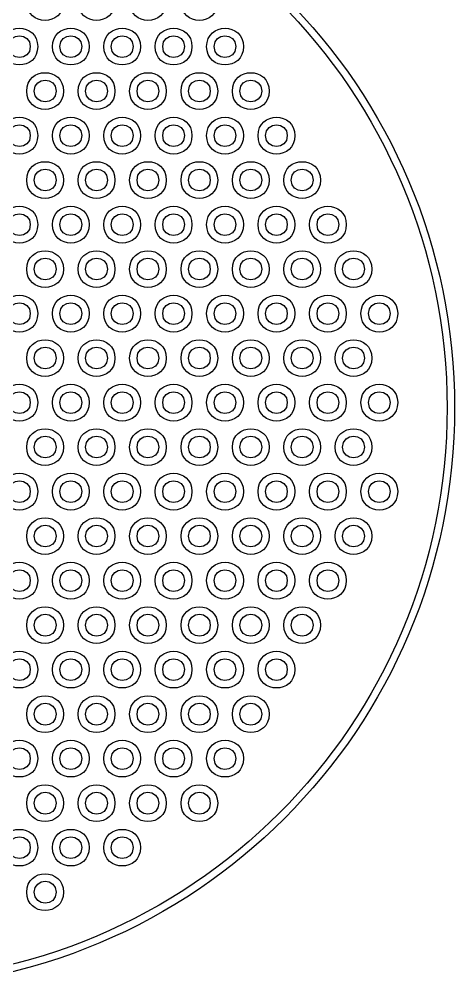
# Model space of a CAD drawing. Extents: x -12.2 to 12.2, y 340.7 to 359.5.
# Drawn here: x 0.359 to 1.429, y 354.326 to 356.71 of the extents above; entities that cross this region are included whole.
import ezdxf

# ---------------------------------------------------------------- set-up
doc = ezdxf.new("R2010")
doc.units = 0
doc.layers.get('0').update_dxf_attribs({"linetype": 'CONTINUOUS'})

msp = doc.modelspace()

# ---------------------------------------------------------------- linework, layer by layer
at = {"color": 5}
for points in [[(0.385808, 356.643246), (0.385808, 356.643246)], [(0.404087, 356.643246), (0.404087, 356.643246)], [(0.512207, 356.643246), (0.512207, 356.643246)], [(0.530486, 356.643246), (0.530486, 356.643246)], [(0.638605, 356.643246), (0.638605, 356.643246)], [(0.656885, 356.643246), (0.656885, 356.643246)], [(0.765004, 356.643246), (0.765004, 356.643246)], [(0.783284, 356.643246), (0.783284, 356.643246)], [(0.891403, 356.643246), (0.891403, 356.643246)], [(0.910071, 356.643246), (0.910071, 356.643246)], [(0.449202, 356.53396), (0.449202, 356.53396)], [(0.467481, 356.53396), (0.467481, 356.53396)], [(0.5756, 356.53396), (0.5756, 356.53396)], [(0.59388, 356.53396), (0.59388, 356.53396)], [(0.701999, 356.53396), (0.701999, 356.53396)], [(0.720279, 356.53396), (0.720279, 356.53396)], [(0.828398, 356.53396), (0.828398, 356.53396)], [(0.846677, 356.53396), (0.846677, 356.53396)], [(0.954797, 356.53396), (0.954797, 356.53396)], [(0.973076, 356.53396), (0.973076, 356.53396)], [(0.385808, 356.424285), (0.385808, 356.424285)], [(0.404087, 356.424285), (0.404087, 356.424285)], [(0.512207, 356.424285), (0.512207, 356.424285)], [(0.530486, 356.424285), (0.530486, 356.424285)], [(0.638605, 356.424285), (0.638605, 356.424285)], [(0.656885, 356.424285), (0.656885, 356.424285)], [(0.765004, 356.424285), (0.765004, 356.424285)], [(0.783284, 356.424285), (0.783284, 356.424285)], [(0.891403, 356.424285), (0.891403, 356.424285)], [(0.910071, 356.424285), (0.910071, 356.424285)], [(1.017802, 356.424285), (1.017802, 356.424285)], [(1.03647, 356.424285), (1.03647, 356.424285)], [(0.449202, 356.314998), (0.449202, 356.314998)], [(0.467481, 356.314998), (0.467481, 356.314998)], [(0.5756, 356.314998), (0.5756, 356.314998)], [(0.59388, 356.314998), (0.59388, 356.314998)], [(0.701999, 356.314998), (0.701999, 356.314998)], [(0.720279, 356.314998), (0.720279, 356.314998)], [(0.828398, 356.314998), (0.828398, 356.314998)], [(0.846677, 356.314998), (0.846677, 356.314998)], [(0.954797, 356.314998), (0.954797, 356.314998)], [(0.973076, 356.314998), (0.973076, 356.314998)], [(1.081196, 356.314998), (1.081196, 356.314998)], [(1.099475, 356.314998), (1.099475, 356.314998)], [(0.385808, 356.205323), (0.385808, 356.205323)], [(0.404087, 356.205323), (0.404087, 356.205323)], [(0.512207, 356.205323), (0.512207, 356.205323)], [(0.530486, 356.205323), (0.530486, 356.205323)], [(0.638605, 356.205323), (0.638605, 356.205323)], [(0.656885, 356.205323), (0.656885, 356.205323)], [(0.765004, 356.205323), (0.765004, 356.205323)], [(0.783284, 356.205323), (0.783284, 356.205323)], [(0.891403, 356.205323), (0.891403, 356.205323)], [(0.910071, 356.205323), (0.910071, 356.205323)], [(1.017802, 356.205323), (1.017802, 356.205323)], [(1.03647, 356.205323), (1.03647, 356.205323)], [(1.144589, 356.205323), (1.144589, 356.205323)], [(1.162869, 356.205323), (1.162869, 356.205323)], [(0.449202, 356.096037), (0.449202, 356.096037)], [(0.467481, 356.096037), (0.467481, 356.096037)], [(0.5756, 356.096037), (0.5756, 356.096037)], [(0.59388, 356.096037), (0.59388, 356.096037)], [(0.701999, 356.096037), (0.701999, 356.096037)], [(0.720279, 356.096037), (0.720279, 356.096037)], [(0.828398, 356.096037), (0.828398, 356.096037)], [(0.846677, 356.096037), (0.846677, 356.096037)], [(0.954797, 356.096037), (0.954797, 356.096037)], [(0.973076, 356.096037), (0.973076, 356.096037)], [(1.081196, 356.096037), (1.081196, 356.096037)], [(1.099475, 356.096037), (1.099475, 356.096037)], [(1.207594, 356.096037), (1.207594, 356.096037)], [(1.225873, 356.096037), (1.225873, 356.096037)], [(0.385808, 355.986362), (0.385808, 355.986362)], [(0.404087, 355.986362), (0.404087, 355.986362)], [(0.512207, 355.986362), (0.512207, 355.986362)], [(0.530486, 355.986362), (0.530486, 355.986362)], [(0.638605, 355.986362), (0.638605, 355.986362)], [(0.656885, 355.986362), (0.656885, 355.986362)], [(0.765004, 355.986362), (0.765004, 355.986362)], [(0.783284, 355.986362), (0.783284, 355.986362)], [(0.891403, 355.986362), (0.891403, 355.986362)], [(0.910071, 355.986362), (0.910071, 355.986362)], [(1.017802, 355.986362), (1.017802, 355.986362)], [(1.03647, 355.986362), (1.03647, 355.986362)], [(1.144589, 355.986362), (1.144589, 355.986362)], [(1.162869, 355.986362), (1.162869, 355.986362)], [(1.270988, 355.986362), (1.270988, 355.986362)], [(1.289267, 355.986362), (1.289267, 355.986362)], [(0.449202, 355.877075), (0.449202, 355.877075)], [(0.467481, 355.877075), (0.467481, 355.877075)], [(0.5756, 355.877075), (0.5756, 355.877075)], [(0.59388, 355.877075), (0.59388, 355.877075)], [(0.701999, 355.877075), (0.701999, 355.877075)], [(0.720279, 355.877075), (0.720279, 355.877075)], [(0.828398, 355.877075), (0.828398, 355.877075)], [(0.846677, 355.877075), (0.846677, 355.877075)], [(0.954797, 355.877075), (0.954797, 355.877075)], [(0.973076, 355.877075), (0.973076, 355.877075)], [(1.081196, 355.877075), (1.081196, 355.877075)], [(1.099475, 355.877075), (1.099475, 355.877075)], [(1.207594, 355.877075), (1.207594, 355.877075)], [(1.225873, 355.877075), (1.225873, 355.877075)], [(0.385808, 355.7674), (0.385808, 355.7674)], [(0.404087, 355.7674), (0.404087, 355.7674)], [(0.512207, 355.7674), (0.512207, 355.7674)], [(0.530486, 355.7674), (0.530486, 355.7674)], [(0.638605, 355.7674), (0.638605, 355.7674)], [(0.656885, 355.7674), (0.656885, 355.7674)], [(0.765004, 355.7674), (0.765004, 355.7674)], [(0.783284, 355.7674), (0.783284, 355.7674)], [(0.891403, 355.7674), (0.891403, 355.7674)], [(0.910071, 355.7674), (0.910071, 355.7674)], [(1.017802, 355.7674), (1.017802, 355.7674)], [(1.03647, 355.7674), (1.03647, 355.7674)], [(1.144589, 355.7674), (1.144589, 355.7674)], [(1.162869, 355.7674), (1.162869, 355.7674)], [(1.270988, 355.7674), (1.270988, 355.7674)], [(1.289267, 355.7674), (1.289267, 355.7674)], [(1.410999, 355.754955), (1.410999, 355.754955)], [(1.429278, 355.754955), (1.429278, 355.754955)], [(0.449202, 355.658114), (0.449202, 355.658114)], [(0.467481, 355.658114), (0.467481, 355.658114)], [(0.5756, 355.658114), (0.5756, 355.658114)], [(0.59388, 355.658114), (0.59388, 355.658114)], [(0.701999, 355.658114), (0.701999, 355.658114)], [(0.720279, 355.658114), (0.720279, 355.658114)], [(0.828398, 355.658114), (0.828398, 355.658114)], [(0.846677, 355.658114), (0.846677, 355.658114)], [(0.954797, 355.658114), (0.954797, 355.658114)], [(0.973076, 355.658114), (0.973076, 355.658114)], [(1.081196, 355.658114), (1.081196, 355.658114)], [(1.099475, 355.658114), (1.099475, 355.658114)], [(1.207594, 355.658114), (1.207594, 355.658114)], [(1.225873, 355.658114), (1.225873, 355.658114)], [(0.385808, 355.548439), (0.385808, 355.548439)], [(0.404087, 355.548439), (0.404087, 355.548439)], [(0.512207, 355.548439), (0.512207, 355.548439)], [(0.530486, 355.548439), (0.530486, 355.548439)], [(0.638605, 355.548439), (0.638605, 355.548439)], [(0.656885, 355.548439), (0.656885, 355.548439)], [(0.765004, 355.548439), (0.765004, 355.548439)], [(0.783284, 355.548439), (0.783284, 355.548439)], [(0.891403, 355.548439), (0.891403, 355.548439)], [(0.910071, 355.548439), (0.910071, 355.548439)], [(1.017802, 355.548439), (1.017802, 355.548439)], [(1.03647, 355.548439), (1.03647, 355.548439)], [(1.144589, 355.548439), (1.144589, 355.548439)], [(1.162869, 355.548439), (1.162869, 355.548439)], [(1.270988, 355.548439), (1.270988, 355.548439)], [(1.289267, 355.548439), (1.289267, 355.548439)], [(0.449202, 355.438763), (0.449202, 355.438763)], [(0.467481, 355.438763), (0.467481, 355.438763)], [(0.5756, 355.438763), (0.5756, 355.438763)], [(0.59388, 355.438763), (0.59388, 355.438763)], [(0.701999, 355.438763), (0.701999, 355.438763)], [(0.720279, 355.438763), (0.720279, 355.438763)], [(0.828398, 355.438763), (0.828398, 355.438763)], [(0.846677, 355.438763), (0.846677, 355.438763)], [(0.954797, 355.438763), (0.954797, 355.438763)], [(0.973076, 355.438763), (0.973076, 355.438763)], [(1.081196, 355.438763), (1.081196, 355.438763)], [(1.099475, 355.438763), (1.099475, 355.438763)], [(1.207594, 355.438763), (1.207594, 355.438763)], [(1.225873, 355.438763), (1.225873, 355.438763)], [(0.385808, 355.329477), (0.385808, 355.329477)], [(0.404087, 355.329477), (0.404087, 355.329477)], [(0.512207, 355.329477), (0.512207, 355.329477)], [(0.530486, 355.329477), (0.530486, 355.329477)], [(0.638605, 355.329477), (0.638605, 355.329477)], [(0.656885, 355.329477), (0.656885, 355.329477)], [(0.765004, 355.329477), (0.765004, 355.329477)], [(0.783284, 355.329477), (0.783284, 355.329477)], [(0.891403, 355.329477), (0.891403, 355.329477)], [(0.910071, 355.329477), (0.910071, 355.329477)], [(1.017802, 355.329477), (1.017802, 355.329477)], [(1.03647, 355.329477), (1.03647, 355.329477)], [(1.144589, 355.329477), (1.144589, 355.329477)], [(1.162869, 355.329477), (1.162869, 355.329477)], [(0.449202, 355.219802), (0.449202, 355.219802)], [(0.467481, 355.219802), (0.467481, 355.219802)], [(0.5756, 355.219802), (0.5756, 355.219802)], [(0.59388, 355.219802), (0.59388, 355.219802)], [(0.701999, 355.219802), (0.701999, 355.219802)], [(0.720279, 355.219802), (0.720279, 355.219802)], [(0.828398, 355.219802), (0.828398, 355.219802)], [(0.846677, 355.219802), (0.846677, 355.219802)], [(0.954797, 355.219802), (0.954797, 355.219802)], [(0.973076, 355.219802), (0.973076, 355.219802)], [(1.081196, 355.219802), (1.081196, 355.219802)], [(1.099475, 355.219802), (1.099475, 355.219802)], [(0.385808, 355.110515), (0.385808, 355.110515)], [(0.404087, 355.110515), (0.404087, 355.110515)], [(0.512207, 355.110515), (0.512207, 355.110515)], [(0.530486, 355.110515), (0.530486, 355.110515)], [(0.638605, 355.110515), (0.638605, 355.110515)], [(0.656885, 355.110515), (0.656885, 355.110515)], [(0.765004, 355.110515), (0.765004, 355.110515)], [(0.783284, 355.110515), (0.783284, 355.110515)], [(0.891403, 355.110515), (0.891403, 355.110515)], [(0.910071, 355.110515), (0.910071, 355.110515)], [(1.017802, 355.110515), (1.017802, 355.110515)], [(1.03647, 355.110515), (1.03647, 355.110515)], [(0.449202, 355.00084), (0.449202, 355.00084)], [(0.467481, 355.00084), (0.467481, 355.00084)], [(0.5756, 355.00084), (0.5756, 355.00084)], [(0.59388, 355.00084), (0.59388, 355.00084)], [(0.701999, 355.00084), (0.701999, 355.00084)], [(0.720279, 355.00084), (0.720279, 355.00084)], [(0.828398, 355.00084), (0.828398, 355.00084)], [(0.846677, 355.00084), (0.846677, 355.00084)], [(0.954797, 355.00084), (0.954797, 355.00084)], [(0.973076, 355.00084), (0.973076, 355.00084)], [(0.385808, 354.891554), (0.385808, 354.891554)], [(0.404087, 354.891554), (0.404087, 354.891554)], [(0.512207, 354.891554), (0.512207, 354.891554)], [(0.530486, 354.891554), (0.530486, 354.891554)], [(0.638605, 354.891554), (0.638605, 354.891554)], [(0.656885, 354.891554), (0.656885, 354.891554)], [(0.765004, 354.891554), (0.765004, 354.891554)], [(0.783284, 354.891554), (0.783284, 354.891554)], [(0.891403, 354.891554), (0.891403, 354.891554)], [(0.910071, 354.891554), (0.910071, 354.891554)], [(0.449202, 354.781879), (0.449202, 354.781879)], [(0.467481, 354.781879), (0.467481, 354.781879)], [(0.5756, 354.781879), (0.5756, 354.781879)], [(0.59388, 354.781879), (0.59388, 354.781879)], [(0.701999, 354.781879), (0.701999, 354.781879)], [(0.720279, 354.781879), (0.720279, 354.781879)], [(0.828398, 354.781879), (0.828398, 354.781879)], [(0.846677, 354.781879), (0.846677, 354.781879)], [(0.385808, 354.672592), (0.385808, 354.672592)], [(0.404087, 354.672592), (0.404087, 354.672592)], [(0.512207, 354.672592), (0.512207, 354.672592)], [(0.530486, 354.672592), (0.530486, 354.672592)], [(0.638605, 354.672592), (0.638605, 354.672592)], [(0.656885, 354.672592), (0.656885, 354.672592)], [(0.449202, 354.562917), (0.449202, 354.562917)], [(0.467481, 354.562917), (0.467481, 354.562917)]]:
    msp.add_lwpolyline(points, dxfattribs=at)
for points in [[(0, 357.184622), (0.789506, 357.184622), (1.429278, 356.544461), (1.429278, 355.754955)], [(0, 357.166343), (0.779394, 357.166343), (1.410999, 356.534349), (1.410999, 355.754955)], [(0.467481, 356.752922), (0.467481, 356.692639), (0.376863, 356.692639), (0.376863, 356.752922)], [(0.59388, 356.752922), (0.59388, 356.692639), (0.50365, 356.692639), (0.50365, 356.752922)], [(0.720279, 356.752922), (0.720279, 356.692639), (0.630049, 356.692639), (0.630049, 356.752922)], [(0.846677, 356.752922), (0.846677, 356.692639), (0.756448, 356.692639), (0.756448, 356.752922)], [(0.313858, 356.643246), (0.313858, 356.703529), (0.404087, 356.703529), (0.404087, 356.643246)], [(0.440257, 356.643246), (0.440257, 356.703529), (0.530486, 356.703529), (0.530486, 356.643246)], [(0.566655, 356.643246), (0.566655, 356.703529), (0.656885, 356.703529), (0.656885, 356.643246)], [(0.693054, 356.643246), (0.693054, 356.703529), (0.783284, 356.703529), (0.783284, 356.643246)], [(0.819453, 356.643246), (0.819453, 356.703529), (0.910071, 356.703529), (0.910071, 356.643246)], [(0.332137, 356.643246), (0.332137, 356.679027), (0.385808, 356.679027), (0.385808, 356.643246)], [(0.458536, 356.643246), (0.458536, 356.679027), (0.512207, 356.679027), (0.512207, 356.643246)], [(0.584935, 356.643246), (0.584935, 356.679027), (0.638605, 356.679027), (0.638605, 356.643246)], [(0.711333, 356.643246), (0.711333, 356.679027), (0.765004, 356.679027), (0.765004, 356.643246)], [(0.837732, 356.643246), (0.837732, 356.679027), (0.891403, 356.679027), (0.891403, 356.643246)], [(0.404087, 356.643246), (0.404087, 356.583353), (0.313858, 356.583353), (0.313858, 356.643246)], [(0.385808, 356.643246), (0.385808, 356.607466), (0.332137, 356.607466), (0.332137, 356.643246)], [(0.530486, 356.643246), (0.530486, 356.583353), (0.440257, 356.583353), (0.440257, 356.643246)], [(0.512207, 356.643246), (0.512207, 356.607466), (0.458536, 356.607466), (0.458536, 356.643246)], [(0.656885, 356.643246), (0.656885, 356.583353), (0.566655, 356.583353), (0.566655, 356.643246)], [(0.638605, 356.643246), (0.638605, 356.607466), (0.584935, 356.607466), (0.584935, 356.643246)], [(0.783284, 356.643246), (0.783284, 356.583353), (0.693054, 356.583353), (0.693054, 356.643246)], [(0.765004, 356.643246), (0.765004, 356.607466), (0.711333, 356.607466), (0.711333, 356.643246)], [(0.910071, 356.643246), (0.910071, 356.583353), (0.819453, 356.583353), (0.819453, 356.643246)], [(0.891403, 356.643246), (0.891403, 356.607466), (0.837732, 356.607466), (0.837732, 356.643246)], [(0.376863, 356.53396), (0.376863, 356.594243), (0.467481, 356.594243), (0.467481, 356.53396)], [(0.50365, 356.53396), (0.50365, 356.594243), (0.59388, 356.594243), (0.59388, 356.53396)], [(0.630049, 356.53396), (0.630049, 356.594243), (0.720279, 356.594243), (0.720279, 356.53396)], [(0.756448, 356.53396), (0.756448, 356.594243), (0.846677, 356.594243), (0.846677, 356.53396)], [(0.882847, 356.53396), (0.882847, 356.594243), (0.973076, 356.594243), (0.973076, 356.53396)], [(0.395531, 356.53396), (0.395531, 356.569741), (0.449202, 356.569741), (0.449202, 356.53396)], [(0.52193, 356.53396), (0.52193, 356.569741), (0.5756, 356.569741), (0.5756, 356.53396)], [(0.648329, 356.53396), (0.648329, 356.569741), (0.701999, 356.569741), (0.701999, 356.53396)], [(0.774727, 356.53396), (0.774727, 356.569741), (0.828398, 356.569741), (0.828398, 356.53396)], [(0.901126, 356.53396), (0.901126, 356.569741), (0.954797, 356.569741), (0.954797, 356.53396)], [(0.467481, 356.53396), (0.467481, 356.473678), (0.376863, 356.473678), (0.376863, 356.53396)], [(0.449202, 356.53396), (0.449202, 356.49818), (0.395531, 356.49818), (0.395531, 356.53396)], [(0.59388, 356.53396), (0.59388, 356.473678), (0.50365, 356.473678), (0.50365, 356.53396)], [(0.5756, 356.53396), (0.5756, 356.49818), (0.52193, 356.49818), (0.52193, 356.53396)], [(0.720279, 356.53396), (0.720279, 356.473678), (0.630049, 356.473678), (0.630049, 356.53396)], [(0.701999, 356.53396), (0.701999, 356.49818), (0.648329, 356.49818), (0.648329, 356.53396)], [(0.846677, 356.53396), (0.846677, 356.473678), (0.756448, 356.473678), (0.756448, 356.53396)], [(0.828398, 356.53396), (0.828398, 356.49818), (0.774727, 356.49818), (0.774727, 356.53396)], [(0.973076, 356.53396), (0.973076, 356.473678), (0.882847, 356.473678), (0.882847, 356.53396)], [(0.954797, 356.53396), (0.954797, 356.49818), (0.901126, 356.49818), (0.901126, 356.53396)], [(0.313858, 356.424285), (0.313858, 356.484567), (0.404087, 356.484567), (0.404087, 356.424285)], [(0.440257, 356.424285), (0.440257, 356.484567), (0.530486, 356.484567), (0.530486, 356.424285)], [(0.566655, 356.424285), (0.566655, 356.484567), (0.656885, 356.484567), (0.656885, 356.424285)], [(0.693054, 356.424285), (0.693054, 356.484567), (0.783284, 356.484567), (0.783284, 356.424285)], [(0.819453, 356.424285), (0.819453, 356.484567), (0.910071, 356.484567), (0.910071, 356.424285)], [(0.945852, 356.424285), (0.945852, 356.484567), (1.03647, 356.484567), (1.03647, 356.424285)], [(0.332137, 356.424285), (0.332137, 356.460065), (0.385808, 356.460065), (0.385808, 356.424285)], [(0.458536, 356.424285), (0.458536, 356.460065), (0.512207, 356.460065), (0.512207, 356.424285)], [(0.584935, 356.424285), (0.584935, 356.460065), (0.638605, 356.460065), (0.638605, 356.424285)], [(0.711333, 356.424285), (0.711333, 356.460065), (0.765004, 356.460065), (0.765004, 356.424285)], [(0.837732, 356.424285), (0.837732, 356.460065), (0.891403, 356.460065), (0.891403, 356.424285)], [(0.96452, 356.424285), (0.96452, 356.460065), (1.017802, 356.460065), (1.017802, 356.424285)], [(0.404087, 356.424285), (0.404087, 356.364002), (0.313858, 356.364002), (0.313858, 356.424285)], [(0.385808, 356.424285), (0.385808, 356.388504), (0.332137, 356.388504), (0.332137, 356.424285)], [(0.530486, 356.424285), (0.530486, 356.364002), (0.440257, 356.364002), (0.440257, 356.424285)], [(0.512207, 356.424285), (0.512207, 356.388504), (0.458536, 356.388504), (0.458536, 356.424285)], [(0.656885, 356.424285), (0.656885, 356.364002), (0.566655, 356.364002), (0.566655, 356.424285)], [(0.638605, 356.424285), (0.638605, 356.388504), (0.584935, 356.388504), (0.584935, 356.424285)], [(0.783284, 356.424285), (0.783284, 356.364002), (0.693054, 356.364002), (0.693054, 356.424285)], [(0.765004, 356.424285), (0.765004, 356.388504), (0.711333, 356.388504), (0.711333, 356.424285)], [(0.910071, 356.424285), (0.910071, 356.364002), (0.819453, 356.364002), (0.819453, 356.424285)], [(0.891403, 356.424285), (0.891403, 356.388504), (0.837732, 356.388504), (0.837732, 356.424285)], [(1.03647, 356.424285), (1.03647, 356.364002), (0.945852, 356.364002), (0.945852, 356.424285)], [(1.017802, 356.424285), (1.017802, 356.388504), (0.96452, 356.388504), (0.96452, 356.424285)], [(0.376863, 356.314998), (0.376863, 356.375281), (0.467481, 356.375281), (0.467481, 356.314998)], [(0.50365, 356.314998), (0.50365, 356.375281), (0.59388, 356.375281), (0.59388, 356.314998)], [(0.630049, 356.314998), (0.630049, 356.375281), (0.720279, 356.375281), (0.720279, 356.314998)], [(0.756448, 356.314998), (0.756448, 356.375281), (0.846677, 356.375281), (0.846677, 356.314998)], [(0.882847, 356.314998), (0.882847, 356.375281), (0.973076, 356.375281), (0.973076, 356.314998)], [(1.009246, 356.314998), (1.009246, 356.375281), (1.099475, 356.375281), (1.099475, 356.314998)], [(0.395531, 356.314998), (0.395531, 356.350779), (0.449202, 356.350779), (0.449202, 356.314998)], [(0.52193, 356.314998), (0.52193, 356.350779), (0.5756, 356.350779), (0.5756, 356.314998)], [(0.648329, 356.314998), (0.648329, 356.350779), (0.701999, 356.350779), (0.701999, 356.314998)], [(0.774727, 356.314998), (0.774727, 356.350779), (0.828398, 356.350779), (0.828398, 356.314998)], [(0.901126, 356.314998), (0.901126, 356.350779), (0.954797, 356.350779), (0.954797, 356.314998)], [(1.027525, 356.314998), (1.027525, 356.350779), (1.081196, 356.350779), (1.081196, 356.314998)], [(0.467481, 356.314998), (0.467481, 356.254716), (0.376863, 356.254716), (0.376863, 356.314998)], [(0.449202, 356.314998), (0.449202, 356.279218), (0.395531, 356.279218), (0.395531, 356.314998)], [(0.59388, 356.314998), (0.59388, 356.254716), (0.50365, 356.254716), (0.50365, 356.314998)], [(0.5756, 356.314998), (0.5756, 356.279218), (0.52193, 356.279218), (0.52193, 356.314998)], [(0.720279, 356.314998), (0.720279, 356.254716), (0.630049, 356.254716), (0.630049, 356.314998)], [(0.701999, 356.314998), (0.701999, 356.279218), (0.648329, 356.279218), (0.648329, 356.314998)], [(0.846677, 356.314998), (0.846677, 356.254716), (0.756448, 356.254716), (0.756448, 356.314998)], [(0.828398, 356.314998), (0.828398, 356.279218), (0.774727, 356.279218), (0.774727, 356.314998)], [(0.973076, 356.314998), (0.973076, 356.254716), (0.882847, 356.254716), (0.882847, 356.314998)], [(0.954797, 356.314998), (0.954797, 356.279218), (0.901126, 356.279218), (0.901126, 356.314998)], [(1.099475, 356.314998), (1.099475, 356.254716), (1.009246, 356.254716), (1.009246, 356.314998)], [(1.081196, 356.314998), (1.081196, 356.279218), (1.027525, 356.279218), (1.027525, 356.314998)], [(0.313858, 356.205323), (0.313858, 356.265606), (0.404087, 356.265606), (0.404087, 356.205323)], [(0.440257, 356.205323), (0.440257, 356.265606), (0.530486, 356.265606), (0.530486, 356.205323)], [(0.566655, 356.205323), (0.566655, 356.265606), (0.656885, 356.265606), (0.656885, 356.205323)], [(0.693054, 356.205323), (0.693054, 356.265606), (0.783284, 356.265606), (0.783284, 356.205323)], [(0.819453, 356.205323), (0.819453, 356.265606), (0.910071, 356.265606), (0.910071, 356.205323)], [(0.945852, 356.205323), (0.945852, 356.265606), (1.03647, 356.265606), (1.03647, 356.205323)], [(1.072251, 356.205323), (1.072251, 356.265606), (1.162869, 356.265606), (1.162869, 356.205323)], [(0.332137, 356.205323), (0.332137, 356.241104), (0.385808, 356.241104), (0.385808, 356.205323)], [(0.458536, 356.205323), (0.458536, 356.241104), (0.512207, 356.241104), (0.512207, 356.205323)], [(0.584935, 356.205323), (0.584935, 356.241104), (0.638605, 356.241104), (0.638605, 356.205323)], [(0.711333, 356.205323), (0.711333, 356.241104), (0.765004, 356.241104), (0.765004, 356.205323)], [(0.837732, 356.205323), (0.837732, 356.241104), (0.891403, 356.241104), (0.891403, 356.205323)], [(0.96452, 356.205323), (0.96452, 356.241104), (1.017802, 356.241104), (1.017802, 356.205323)], [(1.090918, 356.205323), (1.090918, 356.241104), (1.144589, 356.241104), (1.144589, 356.205323)], [(0.404087, 356.205323), (0.404087, 356.145041), (0.313858, 356.145041), (0.313858, 356.205323)], [(0.385808, 356.205323), (0.385808, 356.169543), (0.332137, 356.169543), (0.332137, 356.205323)], [(0.530486, 356.205323), (0.530486, 356.145041), (0.440257, 356.145041), (0.440257, 356.205323)], [(0.512207, 356.205323), (0.512207, 356.169543), (0.458536, 356.169543), (0.458536, 356.205323)], [(0.656885, 356.205323), (0.656885, 356.145041), (0.566655, 356.145041), (0.566655, 356.205323)], [(0.638605, 356.205323), (0.638605, 356.169543), (0.584935, 356.169543), (0.584935, 356.205323)], [(0.783284, 356.205323), (0.783284, 356.145041), (0.693054, 356.145041), (0.693054, 356.205323)], [(0.765004, 356.205323), (0.765004, 356.169543), (0.711333, 356.169543), (0.711333, 356.205323)], [(0.910071, 356.205323), (0.910071, 356.145041), (0.819453, 356.145041), (0.819453, 356.205323)], [(0.891403, 356.205323), (0.891403, 356.169543), (0.837732, 356.169543), (0.837732, 356.205323)], [(1.03647, 356.205323), (1.03647, 356.145041), (0.945852, 356.145041), (0.945852, 356.205323)], [(1.017802, 356.205323), (1.017802, 356.169543), (0.96452, 356.169543), (0.96452, 356.205323)], [(1.162869, 356.205323), (1.162869, 356.145041), (1.072251, 356.145041), (1.072251, 356.205323)], [(1.144589, 356.205323), (1.144589, 356.169543), (1.090918, 356.169543), (1.090918, 356.205323)], [(0.376863, 356.096037), (0.376863, 356.155931), (0.467481, 356.155931), (0.467481, 356.096037)], [(0.50365, 356.096037), (0.50365, 356.155931), (0.59388, 356.155931), (0.59388, 356.096037)], [(0.630049, 356.096037), (0.630049, 356.155931), (0.720279, 356.155931), (0.720279, 356.096037)], [(0.756448, 356.096037), (0.756448, 356.155931), (0.846677, 356.155931), (0.846677, 356.096037)], [(0.882847, 356.096037), (0.882847, 356.155931), (0.973076, 356.155931), (0.973076, 356.096037)], [(1.009246, 356.096037), (1.009246, 356.155931), (1.099475, 356.155931), (1.099475, 356.096037)], [(1.135644, 356.096037), (1.135644, 356.155931), (1.225873, 356.155931), (1.225873, 356.096037)], [(0.395531, 356.096037), (0.395531, 356.131818), (0.449202, 356.131818), (0.449202, 356.096037)], [(0.52193, 356.096037), (0.52193, 356.131818), (0.5756, 356.131818), (0.5756, 356.096037)], [(0.648329, 356.096037), (0.648329, 356.131818), (0.701999, 356.131818), (0.701999, 356.096037)], [(0.774727, 356.096037), (0.774727, 356.131818), (0.828398, 356.131818), (0.828398, 356.096037)], [(0.901126, 356.096037), (0.901126, 356.131818), (0.954797, 356.131818), (0.954797, 356.096037)], [(1.027525, 356.096037), (1.027525, 356.131818), (1.081196, 356.131818), (1.081196, 356.096037)], [(1.153923, 356.096037), (1.153923, 356.131818), (1.207594, 356.131818), (1.207594, 356.096037)], [(0.467481, 356.096037), (0.467481, 356.035754), (0.376863, 356.035754), (0.376863, 356.096037)], [(0.449202, 356.096037), (0.449202, 356.060256), (0.395531, 356.060256), (0.395531, 356.096037)], [(0.59388, 356.096037), (0.59388, 356.035754), (0.50365, 356.035754), (0.50365, 356.096037)], [(0.5756, 356.096037), (0.5756, 356.060256), (0.52193, 356.060256), (0.52193, 356.096037)], [(0.720279, 356.096037), (0.720279, 356.035754), (0.630049, 356.035754), (0.630049, 356.096037)], [(0.701999, 356.096037), (0.701999, 356.060256), (0.648329, 356.060256), (0.648329, 356.096037)], [(0.846677, 356.096037), (0.846677, 356.035754), (0.756448, 356.035754), (0.756448, 356.096037)], [(0.828398, 356.096037), (0.828398, 356.060256), (0.774727, 356.060256), (0.774727, 356.096037)], [(0.973076, 356.096037), (0.973076, 356.035754), (0.882847, 356.035754), (0.882847, 356.096037)], [(0.954797, 356.096037), (0.954797, 356.060256), (0.901126, 356.060256), (0.901126, 356.096037)], [(1.099475, 356.096037), (1.099475, 356.035754), (1.009246, 356.035754), (1.009246, 356.096037)], [(1.081196, 356.096037), (1.081196, 356.060256), (1.027525, 356.060256), (1.027525, 356.096037)], [(1.225873, 356.096037), (1.225873, 356.035754), (1.135644, 356.035754), (1.135644, 356.096037)], [(1.207594, 356.096037), (1.207594, 356.060256), (1.153923, 356.060256), (1.153923, 356.096037)], [(0.313858, 355.986362), (0.313858, 356.046644), (0.404087, 356.046644), (0.404087, 355.986362)], [(0.440257, 355.986362), (0.440257, 356.046644), (0.530486, 356.046644), (0.530486, 355.986362)], [(0.566655, 355.986362), (0.566655, 356.046644), (0.656885, 356.046644), (0.656885, 355.986362)], [(0.693054, 355.986362), (0.693054, 356.046644), (0.783284, 356.046644), (0.783284, 355.986362)], [(0.819453, 355.986362), (0.819453, 356.046644), (0.910071, 356.046644), (0.910071, 355.986362)], [(0.945852, 355.986362), (0.945852, 356.046644), (1.03647, 356.046644), (1.03647, 355.986362)], [(1.072251, 355.986362), (1.072251, 356.046644), (1.162869, 356.046644), (1.162869, 355.986362)], [(1.199038, 355.986362), (1.199038, 356.046644), (1.289267, 356.046644), (1.289267, 355.986362)], [(0.332137, 355.986362), (0.332137, 356.022142), (0.385808, 356.022142), (0.385808, 355.986362)], [(0.458536, 355.986362), (0.458536, 356.022142), (0.512207, 356.022142), (0.512207, 355.986362)], [(0.584935, 355.986362), (0.584935, 356.022142), (0.638605, 356.022142), (0.638605, 355.986362)], [(0.711333, 355.986362), (0.711333, 356.022142), (0.765004, 356.022142), (0.765004, 355.986362)], [(0.837732, 355.986362), (0.837732, 356.022142), (0.891403, 356.022142), (0.891403, 355.986362)], [(0.96452, 355.986362), (0.96452, 356.022142), (1.017802, 356.022142), (1.017802, 355.986362)], [(1.090918, 355.986362), (1.090918, 356.022142), (1.144589, 356.022142), (1.144589, 355.986362)], [(1.217317, 355.986362), (1.217317, 356.022142), (1.270988, 356.022142), (1.270988, 355.986362)], [(0.404087, 355.986362), (0.404087, 355.926079), (0.313858, 355.926079), (0.313858, 355.986362)], [(0.385808, 355.986362), (0.385808, 355.950581), (0.332137, 355.950581), (0.332137, 355.986362)], [(0.530486, 355.986362), (0.530486, 355.926079), (0.440257, 355.926079), (0.440257, 355.986362)], [(0.512207, 355.986362), (0.512207, 355.950581), (0.458536, 355.950581), (0.458536, 355.986362)], [(0.656885, 355.986362), (0.656885, 355.926079), (0.566655, 355.926079), (0.566655, 355.986362)], [(0.638605, 355.986362), (0.638605, 355.950581), (0.584935, 355.950581), (0.584935, 355.986362)], [(0.783284, 355.986362), (0.783284, 355.926079), (0.693054, 355.926079), (0.693054, 355.986362)], [(0.765004, 355.986362), (0.765004, 355.950581), (0.711333, 355.950581), (0.711333, 355.986362)], [(0.910071, 355.986362), (0.910071, 355.926079), (0.819453, 355.926079), (0.819453, 355.986362)], [(0.891403, 355.986362), (0.891403, 355.950581), (0.837732, 355.950581), (0.837732, 355.986362)], [(1.03647, 355.986362), (1.03647, 355.926079), (0.945852, 355.926079), (0.945852, 355.986362)], [(1.017802, 355.986362), (1.017802, 355.950581), (0.96452, 355.950581), (0.96452, 355.986362)], [(1.162869, 355.986362), (1.162869, 355.926079), (1.072251, 355.926079), (1.072251, 355.986362)], [(1.144589, 355.986362), (1.144589, 355.950581), (1.090918, 355.950581), (1.090918, 355.986362)], [(1.289267, 355.986362), (1.289267, 355.926079), (1.199038, 355.926079), (1.199038, 355.986362)], [(1.270988, 355.986362), (1.270988, 355.950581), (1.217317, 355.950581), (1.217317, 355.986362)], [(0.376863, 355.877075), (0.376863, 355.936969), (0.467481, 355.936969), (0.467481, 355.877075)], [(0.50365, 355.877075), (0.50365, 355.936969), (0.59388, 355.936969), (0.59388, 355.877075)], [(0.630049, 355.877075), (0.630049, 355.936969), (0.720279, 355.936969), (0.720279, 355.877075)], [(0.756448, 355.877075), (0.756448, 355.936969), (0.846677, 355.936969), (0.846677, 355.877075)], [(0.882847, 355.877075), (0.882847, 355.936969), (0.973076, 355.936969), (0.973076, 355.877075)], [(1.009246, 355.877075), (1.009246, 355.936969), (1.099475, 355.936969), (1.099475, 355.877075)], [(1.135644, 355.877075), (1.135644, 355.936969), (1.225873, 355.936969), (1.225873, 355.877075)], [(0.395531, 355.877075), (0.395531, 355.912856), (0.449202, 355.912856), (0.449202, 355.877075)], [(0.52193, 355.877075), (0.52193, 355.912856), (0.5756, 355.912856), (0.5756, 355.877075)], [(0.648329, 355.877075), (0.648329, 355.912856), (0.701999, 355.912856), (0.701999, 355.877075)], [(0.774727, 355.877075), (0.774727, 355.912856), (0.828398, 355.912856), (0.828398, 355.877075)], [(0.901126, 355.877075), (0.901126, 355.912856), (0.954797, 355.912856), (0.954797, 355.877075)], [(1.027525, 355.877075), (1.027525, 355.912856), (1.081196, 355.912856), (1.081196, 355.877075)], [(1.153923, 355.877075), (1.153923, 355.912856), (1.207594, 355.912856), (1.207594, 355.877075)], [(0.467481, 355.877075), (0.467481, 355.816793), (0.376863, 355.816793), (0.376863, 355.877075)], [(0.449202, 355.877075), (0.449202, 355.841295), (0.395531, 355.841295), (0.395531, 355.877075)], [(0.59388, 355.877075), (0.59388, 355.816793), (0.50365, 355.816793), (0.50365, 355.877075)], [(0.5756, 355.877075), (0.5756, 355.841295), (0.52193, 355.841295), (0.52193, 355.877075)], [(0.720279, 355.877075), (0.720279, 355.816793), (0.630049, 355.816793), (0.630049, 355.877075)], [(0.701999, 355.877075), (0.701999, 355.841295), (0.648329, 355.841295), (0.648329, 355.877075)], [(0.846677, 355.877075), (0.846677, 355.816793), (0.756448, 355.816793), (0.756448, 355.877075)], [(0.828398, 355.877075), (0.828398, 355.841295), (0.774727, 355.841295), (0.774727, 355.877075)], [(0.973076, 355.877075), (0.973076, 355.816793), (0.882847, 355.816793), (0.882847, 355.877075)], [(0.954797, 355.877075), (0.954797, 355.841295), (0.901126, 355.841295), (0.901126, 355.877075)], [(1.099475, 355.877075), (1.099475, 355.816793), (1.009246, 355.816793), (1.009246, 355.877075)], [(1.081196, 355.877075), (1.081196, 355.841295), (1.027525, 355.841295), (1.027525, 355.877075)], [(1.225873, 355.877075), (1.225873, 355.816793), (1.135644, 355.816793), (1.135644, 355.877075)], [(1.207594, 355.877075), (1.207594, 355.841295), (1.153923, 355.841295), (1.153923, 355.877075)], [(0.313858, 355.7674), (0.313858, 355.827683), (0.404087, 355.827683), (0.404087, 355.7674)], [(0.440257, 355.7674), (0.440257, 355.827683), (0.530486, 355.827683), (0.530486, 355.7674)], [(0.566655, 355.7674), (0.566655, 355.827683), (0.656885, 355.827683), (0.656885, 355.7674)], [(0.693054, 355.7674), (0.693054, 355.827683), (0.783284, 355.827683), (0.783284, 355.7674)], [(0.819453, 355.7674), (0.819453, 355.827683), (0.910071, 355.827683), (0.910071, 355.7674)], [(0.945852, 355.7674), (0.945852, 355.827683), (1.03647, 355.827683), (1.03647, 355.7674)], [(1.072251, 355.7674), (1.072251, 355.827683), (1.162869, 355.827683), (1.162869, 355.7674)], [(1.199038, 355.7674), (1.199038, 355.827683), (1.289267, 355.827683), (1.289267, 355.7674)], [(0.332137, 355.7674), (0.332137, 355.803181), (0.385808, 355.803181), (0.385808, 355.7674)], [(0.458536, 355.7674), (0.458536, 355.803181), (0.512207, 355.803181), (0.512207, 355.7674)], [(0.584935, 355.7674), (0.584935, 355.803181), (0.638605, 355.803181), (0.638605, 355.7674)], [(0.711333, 355.7674), (0.711333, 355.803181), (0.765004, 355.803181), (0.765004, 355.7674)], [(0.837732, 355.7674), (0.837732, 355.803181), (0.891403, 355.803181), (0.891403, 355.7674)], [(0.96452, 355.7674), (0.96452, 355.803181), (1.017802, 355.803181), (1.017802, 355.7674)], [(1.090918, 355.7674), (1.090918, 355.803181), (1.144589, 355.803181), (1.144589, 355.7674)], [(1.217317, 355.7674), (1.217317, 355.803181), (1.270988, 355.803181), (1.270988, 355.7674)], [(0.404087, 355.7674), (0.404087, 355.707118), (0.313858, 355.707118), (0.313858, 355.7674)], [(0.385808, 355.7674), (0.385808, 355.73162), (0.332137, 355.73162), (0.332137, 355.7674)], [(0.530486, 355.7674), (0.530486, 355.707118), (0.440257, 355.707118), (0.440257, 355.7674)], [(0.512207, 355.7674), (0.512207, 355.73162), (0.458536, 355.73162), (0.458536, 355.7674)], [(0.656885, 355.7674), (0.656885, 355.707118), (0.566655, 355.707118), (0.566655, 355.7674)], [(0.638605, 355.7674), (0.638605, 355.73162), (0.584935, 355.73162), (0.584935, 355.7674)], [(0.783284, 355.7674), (0.783284, 355.707118), (0.693054, 355.707118), (0.693054, 355.7674)], [(0.765004, 355.7674), (0.765004, 355.73162), (0.711333, 355.73162), (0.711333, 355.7674)], [(0.910071, 355.7674), (0.910071, 355.707118), (0.819453, 355.707118), (0.819453, 355.7674)], [(0.891403, 355.7674), (0.891403, 355.73162), (0.837732, 355.73162), (0.837732, 355.7674)], [(1.03647, 355.7674), (1.03647, 355.707118), (0.945852, 355.707118), (0.945852, 355.7674)], [(1.017802, 355.7674), (1.017802, 355.73162), (0.96452, 355.73162), (0.96452, 355.7674)], [(1.162869, 355.7674), (1.162869, 355.707118), (1.072251, 355.707118), (1.072251, 355.7674)], [(1.144589, 355.7674), (1.144589, 355.73162), (1.090918, 355.73162), (1.090918, 355.7674)], [(1.289267, 355.7674), (1.289267, 355.707118), (1.199038, 355.707118), (1.199038, 355.7674)], [(1.270988, 355.7674), (1.270988, 355.73162), (1.217317, 355.73162), (1.217317, 355.7674)], [(1.410999, 355.754955), (1.410999, 354.97556), (0.779394, 354.343956), (0, 354.343956)], [(1.429278, 355.754955), (1.429278, 354.965449), (0.789506, 354.325676), (0, 354.325676)], [(0.376863, 355.658114), (0.376863, 355.718008), (0.467481, 355.718008), (0.467481, 355.658114)], [(0.50365, 355.658114), (0.50365, 355.718008), (0.59388, 355.718008), (0.59388, 355.658114)], [(0.630049, 355.658114), (0.630049, 355.718008), (0.720279, 355.718008), (0.720279, 355.658114)], [(0.756448, 355.658114), (0.756448, 355.718008), (0.846677, 355.718008), (0.846677, 355.658114)], [(0.882847, 355.658114), (0.882847, 355.718008), (0.973076, 355.718008), (0.973076, 355.658114)], [(1.009246, 355.658114), (1.009246, 355.718008), (1.099475, 355.718008), (1.099475, 355.658114)], [(1.135644, 355.658114), (1.135644, 355.718008), (1.225873, 355.718008), (1.225873, 355.658114)], [(0.395531, 355.658114), (0.395531, 355.693506), (0.449202, 355.693506), (0.449202, 355.658114)], [(0.52193, 355.658114), (0.52193, 355.693506), (0.5756, 355.693506), (0.5756, 355.658114)], [(0.648329, 355.658114), (0.648329, 355.693506), (0.701999, 355.693506), (0.701999, 355.658114)], [(0.774727, 355.658114), (0.774727, 355.693506), (0.828398, 355.693506), (0.828398, 355.658114)], [(0.901126, 355.658114), (0.901126, 355.693506), (0.954797, 355.693506), (0.954797, 355.658114)], [(1.027525, 355.658114), (1.027525, 355.693506), (1.081196, 355.693506), (1.081196, 355.658114)], [(1.153923, 355.658114), (1.153923, 355.693506), (1.207594, 355.693506), (1.207594, 355.658114)], [(0.467481, 355.658114), (0.467481, 355.597831), (0.376863, 355.597831), (0.376863, 355.658114)], [(0.449202, 355.658114), (0.449202, 355.622333), (0.395531, 355.622333), (0.395531, 355.658114)], [(0.59388, 355.658114), (0.59388, 355.597831), (0.50365, 355.597831), (0.50365, 355.658114)], [(0.5756, 355.658114), (0.5756, 355.622333), (0.52193, 355.622333), (0.52193, 355.658114)], [(0.720279, 355.658114), (0.720279, 355.597831), (0.630049, 355.597831), (0.630049, 355.658114)], [(0.701999, 355.658114), (0.701999, 355.622333), (0.648329, 355.622333), (0.648329, 355.658114)], [(0.846677, 355.658114), (0.846677, 355.597831), (0.756448, 355.597831), (0.756448, 355.658114)], [(0.828398, 355.658114), (0.828398, 355.622333), (0.774727, 355.622333), (0.774727, 355.658114)], [(0.973076, 355.658114), (0.973076, 355.597831), (0.882847, 355.597831), (0.882847, 355.658114)], [(0.954797, 355.658114), (0.954797, 355.622333), (0.901126, 355.622333), (0.901126, 355.658114)], [(1.099475, 355.658114), (1.099475, 355.597831), (1.009246, 355.597831), (1.009246, 355.658114)], [(1.081196, 355.658114), (1.081196, 355.622333), (1.027525, 355.622333), (1.027525, 355.658114)], [(1.225873, 355.658114), (1.225873, 355.597831), (1.135644, 355.597831), (1.135644, 355.658114)], [(1.207594, 355.658114), (1.207594, 355.622333), (1.153923, 355.622333), (1.153923, 355.658114)], [(0.313858, 355.548439), (0.313858, 355.608721), (0.404087, 355.608721), (0.404087, 355.548439)], [(0.440257, 355.548439), (0.440257, 355.608721), (0.530486, 355.608721), (0.530486, 355.548439)], [(0.566655, 355.548439), (0.566655, 355.608721), (0.656885, 355.608721), (0.656885, 355.548439)], [(0.693054, 355.548439), (0.693054, 355.608721), (0.783284, 355.608721), (0.783284, 355.548439)], [(0.819453, 355.548439), (0.819453, 355.608721), (0.910071, 355.608721), (0.910071, 355.548439)], [(0.945852, 355.548439), (0.945852, 355.608721), (1.03647, 355.608721), (1.03647, 355.548439)], [(1.072251, 355.548439), (1.072251, 355.608721), (1.162869, 355.608721), (1.162869, 355.548439)], [(1.199038, 355.548439), (1.199038, 355.608721), (1.289267, 355.608721), (1.289267, 355.548439)], [(0.332137, 355.548439), (0.332137, 355.584219), (0.385808, 355.584219), (0.385808, 355.548439)], [(0.458536, 355.548439), (0.458536, 355.584219), (0.512207, 355.584219), (0.512207, 355.548439)], [(0.584935, 355.548439), (0.584935, 355.584219), (0.638605, 355.584219), (0.638605, 355.548439)], [(0.711333, 355.548439), (0.711333, 355.584219), (0.765004, 355.584219), (0.765004, 355.548439)], [(0.837732, 355.548439), (0.837732, 355.584219), (0.891403, 355.584219), (0.891403, 355.548439)], [(0.96452, 355.548439), (0.96452, 355.584219), (1.017802, 355.584219), (1.017802, 355.548439)], [(1.090918, 355.548439), (1.090918, 355.584219), (1.144589, 355.584219), (1.144589, 355.548439)], [(1.217317, 355.548439), (1.217317, 355.584219), (1.270988, 355.584219), (1.270988, 355.548439)], [(0.404087, 355.548439), (0.404087, 355.488156), (0.313858, 355.488156), (0.313858, 355.548439)], [(0.385808, 355.548439), (0.385808, 355.512658), (0.332137, 355.512658), (0.332137, 355.548439)], [(0.530486, 355.548439), (0.530486, 355.488156), (0.440257, 355.488156), (0.440257, 355.548439)], [(0.512207, 355.548439), (0.512207, 355.512658), (0.458536, 355.512658), (0.458536, 355.548439)], [(0.656885, 355.548439), (0.656885, 355.488156), (0.566655, 355.488156), (0.566655, 355.548439)], [(0.638605, 355.548439), (0.638605, 355.512658), (0.584935, 355.512658), (0.584935, 355.548439)], [(0.783284, 355.548439), (0.783284, 355.488156), (0.693054, 355.488156), (0.693054, 355.548439)], [(0.765004, 355.548439), (0.765004, 355.512658), (0.711333, 355.512658), (0.711333, 355.548439)], [(0.910071, 355.548439), (0.910071, 355.488156), (0.819453, 355.488156), (0.819453, 355.548439)], [(0.891403, 355.548439), (0.891403, 355.512658), (0.837732, 355.512658), (0.837732, 355.548439)], [(1.03647, 355.548439), (1.03647, 355.488156), (0.945852, 355.488156), (0.945852, 355.548439)], [(1.017802, 355.548439), (1.017802, 355.512658), (0.96452, 355.512658), (0.96452, 355.548439)], [(1.162869, 355.548439), (1.162869, 355.488156), (1.072251, 355.488156), (1.072251, 355.548439)], [(1.144589, 355.548439), (1.144589, 355.512658), (1.090918, 355.512658), (1.090918, 355.548439)], [(1.289267, 355.548439), (1.289267, 355.488156), (1.199038, 355.488156), (1.199038, 355.548439)], [(1.270988, 355.548439), (1.270988, 355.512658), (1.217317, 355.512658), (1.217317, 355.548439)], [(0.376863, 355.438763), (0.376863, 355.499046), (0.467481, 355.499046), (0.467481, 355.438763)], [(0.50365, 355.438763), (0.50365, 355.499046), (0.59388, 355.499046), (0.59388, 355.438763)], [(0.630049, 355.438763), (0.630049, 355.499046), (0.720279, 355.499046), (0.720279, 355.438763)], [(0.756448, 355.438763), (0.756448, 355.499046), (0.846677, 355.499046), (0.846677, 355.438763)], [(0.882847, 355.438763), (0.882847, 355.499046), (0.973076, 355.499046), (0.973076, 355.438763)], [(1.009246, 355.438763), (1.009246, 355.499046), (1.099475, 355.499046), (1.099475, 355.438763)], [(1.135644, 355.438763), (1.135644, 355.499046), (1.225873, 355.499046), (1.225873, 355.438763)], [(0.395531, 355.438763), (0.395531, 355.474544), (0.449202, 355.474544), (0.449202, 355.438763)], [(0.52193, 355.438763), (0.52193, 355.474544), (0.5756, 355.474544), (0.5756, 355.438763)], [(0.648329, 355.438763), (0.648329, 355.474544), (0.701999, 355.474544), (0.701999, 355.438763)], [(0.774727, 355.438763), (0.774727, 355.474544), (0.828398, 355.474544), (0.828398, 355.438763)], [(0.901126, 355.438763), (0.901126, 355.474544), (0.954797, 355.474544), (0.954797, 355.438763)], [(1.027525, 355.438763), (1.027525, 355.474544), (1.081196, 355.474544), (1.081196, 355.438763)], [(1.153923, 355.438763), (1.153923, 355.474544), (1.207594, 355.474544), (1.207594, 355.438763)], [(0.467481, 355.438763), (0.467481, 355.37887), (0.376863, 355.37887), (0.376863, 355.438763)], [(0.449202, 355.438763), (0.449202, 355.403372), (0.395531, 355.403372), (0.395531, 355.438763)], [(0.59388, 355.438763), (0.59388, 355.37887), (0.50365, 355.37887), (0.50365, 355.438763)], [(0.5756, 355.438763), (0.5756, 355.403372), (0.52193, 355.403372), (0.52193, 355.438763)], [(0.720279, 355.438763), (0.720279, 355.37887), (0.630049, 355.37887), (0.630049, 355.438763)], [(0.701999, 355.438763), (0.701999, 355.403372), (0.648329, 355.403372), (0.648329, 355.438763)], [(0.846677, 355.438763), (0.846677, 355.37887), (0.756448, 355.37887), (0.756448, 355.438763)], [(0.828398, 355.438763), (0.828398, 355.403372), (0.774727, 355.403372), (0.774727, 355.438763)], [(0.973076, 355.438763), (0.973076, 355.37887), (0.882847, 355.37887), (0.882847, 355.438763)], [(0.954797, 355.438763), (0.954797, 355.403372), (0.901126, 355.403372), (0.901126, 355.438763)], [(1.099475, 355.438763), (1.099475, 355.37887), (1.009246, 355.37887), (1.009246, 355.438763)], [(1.081196, 355.438763), (1.081196, 355.403372), (1.027525, 355.403372), (1.027525, 355.438763)], [(1.225873, 355.438763), (1.225873, 355.37887), (1.135644, 355.37887), (1.135644, 355.438763)], [(1.207594, 355.438763), (1.207594, 355.403372), (1.153923, 355.403372), (1.153923, 355.438763)], [(0.313858, 355.329477), (0.313858, 355.38976), (0.404087, 355.38976), (0.404087, 355.329477)], [(0.440257, 355.329477), (0.440257, 355.38976), (0.530486, 355.38976), (0.530486, 355.329477)], [(0.566655, 355.329477), (0.566655, 355.38976), (0.656885, 355.38976), (0.656885, 355.329477)], [(0.693054, 355.329477), (0.693054, 355.38976), (0.783284, 355.38976), (0.783284, 355.329477)], [(0.819453, 355.329477), (0.819453, 355.38976), (0.910071, 355.38976), (0.910071, 355.329477)], [(0.945852, 355.329477), (0.945852, 355.38976), (1.03647, 355.38976), (1.03647, 355.329477)], [(1.072251, 355.329477), (1.072251, 355.38976), (1.162869, 355.38976), (1.162869, 355.329477)], [(0.332137, 355.329477), (0.332137, 355.365258), (0.385808, 355.365258), (0.385808, 355.329477)], [(0.458536, 355.329477), (0.458536, 355.365258), (0.512207, 355.365258), (0.512207, 355.329477)], [(0.584935, 355.329477), (0.584935, 355.365258), (0.638605, 355.365258), (0.638605, 355.329477)], [(0.711333, 355.329477), (0.711333, 355.365258), (0.765004, 355.365258), (0.765004, 355.329477)], [(0.837732, 355.329477), (0.837732, 355.365258), (0.891403, 355.365258), (0.891403, 355.329477)], [(0.96452, 355.329477), (0.96452, 355.365258), (1.017802, 355.365258), (1.017802, 355.329477)], [(1.090918, 355.329477), (1.090918, 355.365258), (1.144589, 355.365258), (1.144589, 355.329477)], [(0.404087, 355.329477), (0.404087, 355.269195), (0.313858, 355.269195), (0.313858, 355.329477)], [(0.385808, 355.329477), (0.385808, 355.293697), (0.332137, 355.293697), (0.332137, 355.329477)], [(0.530486, 355.329477), (0.530486, 355.269195), (0.440257, 355.269195), (0.440257, 355.329477)], [(0.512207, 355.329477), (0.512207, 355.293697), (0.458536, 355.293697), (0.458536, 355.329477)], [(0.656885, 355.329477), (0.656885, 355.269195), (0.566655, 355.269195), (0.566655, 355.329477)], [(0.638605, 355.329477), (0.638605, 355.293697), (0.584935, 355.293697), (0.584935, 355.329477)], [(0.783284, 355.329477), (0.783284, 355.269195), (0.693054, 355.269195), (0.693054, 355.329477)], [(0.765004, 355.329477), (0.765004, 355.293697), (0.711333, 355.293697), (0.711333, 355.329477)], [(0.910071, 355.329477), (0.910071, 355.269195), (0.819453, 355.269195), (0.819453, 355.329477)], [(0.891403, 355.329477), (0.891403, 355.293697), (0.837732, 355.293697), (0.837732, 355.329477)], [(1.03647, 355.329477), (1.03647, 355.269195), (0.945852, 355.269195), (0.945852, 355.329477)], [(1.017802, 355.329477), (1.017802, 355.293697), (0.96452, 355.293697), (0.96452, 355.329477)], [(1.162869, 355.329477), (1.162869, 355.269195), (1.072251, 355.269195), (1.072251, 355.329477)], [(1.144589, 355.329477), (1.144589, 355.293697), (1.090918, 355.293697), (1.090918, 355.329477)], [(0.376863, 355.219802), (0.376863, 355.280084), (0.467481, 355.280084), (0.467481, 355.219802)], [(0.50365, 355.219802), (0.50365, 355.280084), (0.59388, 355.280084), (0.59388, 355.219802)], [(0.630049, 355.219802), (0.630049, 355.280084), (0.720279, 355.280084), (0.720279, 355.219802)], [(0.756448, 355.219802), (0.756448, 355.280084), (0.846677, 355.280084), (0.846677, 355.219802)], [(0.882847, 355.219802), (0.882847, 355.280084), (0.973076, 355.280084), (0.973076, 355.219802)], [(1.009246, 355.219802), (1.009246, 355.280084), (1.099475, 355.280084), (1.099475, 355.219802)], [(0.395531, 355.219802), (0.395531, 355.255582), (0.449202, 355.255582), (0.449202, 355.219802)], [(0.52193, 355.219802), (0.52193, 355.255582), (0.5756, 355.255582), (0.5756, 355.219802)], [(0.648329, 355.219802), (0.648329, 355.255582), (0.701999, 355.255582), (0.701999, 355.219802)], [(0.774727, 355.219802), (0.774727, 355.255582), (0.828398, 355.255582), (0.828398, 355.219802)], [(0.901126, 355.219802), (0.901126, 355.255582), (0.954797, 355.255582), (0.954797, 355.219802)], [(1.027525, 355.219802), (1.027525, 355.255582), (1.081196, 355.255582), (1.081196, 355.219802)], [(0.467481, 355.219802), (0.467481, 355.159908), (0.376863, 355.159908), (0.376863, 355.219802)], [(0.449202, 355.219802), (0.449202, 355.184021), (0.395531, 355.184021), (0.395531, 355.219802)], [(0.59388, 355.219802), (0.59388, 355.159908), (0.50365, 355.159908), (0.50365, 355.219802)], [(0.5756, 355.219802), (0.5756, 355.184021), (0.52193, 355.184021), (0.52193, 355.219802)], [(0.720279, 355.219802), (0.720279, 355.159908), (0.630049, 355.159908), (0.630049, 355.219802)], [(0.701999, 355.219802), (0.701999, 355.184021), (0.648329, 355.184021), (0.648329, 355.219802)], [(0.846677, 355.219802), (0.846677, 355.159908), (0.756448, 355.159908), (0.756448, 355.219802)], [(0.828398, 355.219802), (0.828398, 355.184021), (0.774727, 355.184021), (0.774727, 355.219802)], [(0.973076, 355.219802), (0.973076, 355.159908), (0.882847, 355.159908), (0.882847, 355.219802)], [(0.954797, 355.219802), (0.954797, 355.184021), (0.901126, 355.184021), (0.901126, 355.219802)], [(1.099475, 355.219802), (1.099475, 355.159908), (1.009246, 355.159908), (1.009246, 355.219802)], [(1.081196, 355.219802), (1.081196, 355.184021), (1.027525, 355.184021), (1.027525, 355.219802)], [(0.313858, 355.110515), (0.313858, 355.170798), (0.404087, 355.170798), (0.404087, 355.110515)], [(0.440257, 355.110515), (0.440257, 355.170798), (0.530486, 355.170798), (0.530486, 355.110515)], [(0.566655, 355.110515), (0.566655, 355.170798), (0.656885, 355.170798), (0.656885, 355.110515)], [(0.693054, 355.110515), (0.693054, 355.170798), (0.783284, 355.170798), (0.783284, 355.110515)], [(0.819453, 355.110515), (0.819453, 355.170798), (0.910071, 355.170798), (0.910071, 355.110515)], [(0.945852, 355.110515), (0.945852, 355.170798), (1.03647, 355.170798), (1.03647, 355.110515)], [(0.332137, 355.110515), (0.332137, 355.146296), (0.385808, 355.146296), (0.385808, 355.110515)], [(0.458536, 355.110515), (0.458536, 355.146296), (0.512207, 355.146296), (0.512207, 355.110515)], [(0.584935, 355.110515), (0.584935, 355.146296), (0.638605, 355.146296), (0.638605, 355.110515)], [(0.711333, 355.110515), (0.711333, 355.146296), (0.765004, 355.146296), (0.765004, 355.110515)], [(0.837732, 355.110515), (0.837732, 355.146296), (0.891403, 355.146296), (0.891403, 355.110515)], [(0.96452, 355.110515), (0.96452, 355.146296), (1.017802, 355.146296), (1.017802, 355.110515)], [(0.404087, 355.110515), (0.404087, 355.050233), (0.313858, 355.050233), (0.313858, 355.110515)], [(0.385808, 355.110515), (0.385808, 355.074735), (0.332137, 355.074735), (0.332137, 355.110515)], [(0.530486, 355.110515), (0.530486, 355.050233), (0.440257, 355.050233), (0.440257, 355.110515)], [(0.512207, 355.110515), (0.512207, 355.074735), (0.458536, 355.074735), (0.458536, 355.110515)], [(0.656885, 355.110515), (0.656885, 355.050233), (0.566655, 355.050233), (0.566655, 355.110515)], [(0.638605, 355.110515), (0.638605, 355.074735), (0.584935, 355.074735), (0.584935, 355.110515)], [(0.783284, 355.110515), (0.783284, 355.050233), (0.693054, 355.050233), (0.693054, 355.110515)], [(0.765004, 355.110515), (0.765004, 355.074735), (0.711333, 355.074735), (0.711333, 355.110515)], [(0.910071, 355.110515), (0.910071, 355.050233), (0.819453, 355.050233), (0.819453, 355.110515)], [(0.891403, 355.110515), (0.891403, 355.074735), (0.837732, 355.074735), (0.837732, 355.110515)], [(1.03647, 355.110515), (1.03647, 355.050233), (0.945852, 355.050233), (0.945852, 355.110515)], [(1.017802, 355.110515), (1.017802, 355.074735), (0.96452, 355.074735), (0.96452, 355.110515)], [(0.376863, 355.00084), (0.376863, 355.061123), (0.467481, 355.061123), (0.467481, 355.00084)], [(0.50365, 355.00084), (0.50365, 355.061123), (0.59388, 355.061123), (0.59388, 355.00084)], [(0.630049, 355.00084), (0.630049, 355.061123), (0.720279, 355.061123), (0.720279, 355.00084)], [(0.756448, 355.00084), (0.756448, 355.061123), (0.846677, 355.061123), (0.846677, 355.00084)], [(0.882847, 355.00084), (0.882847, 355.061123), (0.973076, 355.061123), (0.973076, 355.00084)], [(0.395531, 355.00084), (0.395531, 355.036621), (0.449202, 355.036621), (0.449202, 355.00084)], [(0.52193, 355.00084), (0.52193, 355.036621), (0.5756, 355.036621), (0.5756, 355.00084)], [(0.648329, 355.00084), (0.648329, 355.036621), (0.701999, 355.036621), (0.701999, 355.00084)], [(0.774727, 355.00084), (0.774727, 355.036621), (0.828398, 355.036621), (0.828398, 355.00084)], [(0.901126, 355.00084), (0.901126, 355.036621), (0.954797, 355.036621), (0.954797, 355.00084)], [(0.467481, 355.00084), (0.467481, 354.940558), (0.376863, 354.940558), (0.376863, 355.00084)], [(0.449202, 355.00084), (0.449202, 354.96506), (0.395531, 354.96506), (0.395531, 355.00084)], [(0.59388, 355.00084), (0.59388, 354.940558), (0.50365, 354.940558), (0.50365, 355.00084)], [(0.5756, 355.00084), (0.5756, 354.96506), (0.52193, 354.96506), (0.52193, 355.00084)], [(0.720279, 355.00084), (0.720279, 354.940558), (0.630049, 354.940558), (0.630049, 355.00084)], [(0.701999, 355.00084), (0.701999, 354.96506), (0.648329, 354.96506), (0.648329, 355.00084)], [(0.846677, 355.00084), (0.846677, 354.940558), (0.756448, 354.940558), (0.756448, 355.00084)], [(0.828398, 355.00084), (0.828398, 354.96506), (0.774727, 354.96506), (0.774727, 355.00084)], [(0.973076, 355.00084), (0.973076, 354.940558), (0.882847, 354.940558), (0.882847, 355.00084)], [(0.954797, 355.00084), (0.954797, 354.96506), (0.901126, 354.96506), (0.901126, 355.00084)], [(0.313858, 354.891554), (0.313858, 354.951837), (0.404087, 354.951837), (0.404087, 354.891554)], [(0.440257, 354.891554), (0.440257, 354.951837), (0.530486, 354.951837), (0.530486, 354.891554)], [(0.566655, 354.891554), (0.566655, 354.951837), (0.656885, 354.951837), (0.656885, 354.891554)], [(0.693054, 354.891554), (0.693054, 354.951837), (0.783284, 354.951837), (0.783284, 354.891554)], [(0.819453, 354.891554), (0.819453, 354.951837), (0.910071, 354.951837), (0.910071, 354.891554)], [(0.332137, 354.891554), (0.332137, 354.927335), (0.385808, 354.927335), (0.385808, 354.891554)], [(0.458536, 354.891554), (0.458536, 354.927335), (0.512207, 354.927335), (0.512207, 354.891554)], [(0.584935, 354.891554), (0.584935, 354.927335), (0.638605, 354.927335), (0.638605, 354.891554)], [(0.711333, 354.891554), (0.711333, 354.927335), (0.765004, 354.927335), (0.765004, 354.891554)], [(0.837732, 354.891554), (0.837732, 354.927335), (0.891403, 354.927335), (0.891403, 354.891554)], [(0.404087, 354.891554), (0.404087, 354.831272), (0.313858, 354.831272), (0.313858, 354.891554)], [(0.385808, 354.891554), (0.385808, 354.855774), (0.332137, 354.855774), (0.332137, 354.891554)], [(0.530486, 354.891554), (0.530486, 354.831272), (0.440257, 354.831272), (0.440257, 354.891554)], [(0.512207, 354.891554), (0.512207, 354.855774), (0.458536, 354.855774), (0.458536, 354.891554)], [(0.656885, 354.891554), (0.656885, 354.831272), (0.566655, 354.831272), (0.566655, 354.891554)], [(0.638605, 354.891554), (0.638605, 354.855774), (0.584935, 354.855774), (0.584935, 354.891554)], [(0.783284, 354.891554), (0.783284, 354.831272), (0.693054, 354.831272), (0.693054, 354.891554)], [(0.765004, 354.891554), (0.765004, 354.855774), (0.711333, 354.855774), (0.711333, 354.891554)], [(0.910071, 354.891554), (0.910071, 354.831272), (0.819453, 354.831272), (0.819453, 354.891554)], [(0.891403, 354.891554), (0.891403, 354.855774), (0.837732, 354.855774), (0.837732, 354.891554)], [(0.376863, 354.781879), (0.376863, 354.842161), (0.467481, 354.842161), (0.467481, 354.781879)], [(0.50365, 354.781879), (0.50365, 354.842161), (0.59388, 354.842161), (0.59388, 354.781879)], [(0.630049, 354.781879), (0.630049, 354.842161), (0.720279, 354.842161), (0.720279, 354.781879)], [(0.756448, 354.781879), (0.756448, 354.842161), (0.846677, 354.842161), (0.846677, 354.781879)], [(0.395531, 354.781879), (0.395531, 354.817659), (0.449202, 354.817659), (0.449202, 354.781879)], [(0.52193, 354.781879), (0.52193, 354.817659), (0.5756, 354.817659), (0.5756, 354.781879)], [(0.648329, 354.781879), (0.648329, 354.817659), (0.701999, 354.817659), (0.701999, 354.781879)], [(0.774727, 354.781879), (0.774727, 354.817659), (0.828398, 354.817659), (0.828398, 354.781879)], [(0.467481, 354.781879), (0.467481, 354.721596), (0.376863, 354.721596), (0.376863, 354.781879)], [(0.449202, 354.781879), (0.449202, 354.746098), (0.395531, 354.746098), (0.395531, 354.781879)], [(0.59388, 354.781879), (0.59388, 354.721596), (0.50365, 354.721596), (0.50365, 354.781879)], [(0.5756, 354.781879), (0.5756, 354.746098), (0.52193, 354.746098), (0.52193, 354.781879)], [(0.720279, 354.781879), (0.720279, 354.721596), (0.630049, 354.721596), (0.630049, 354.781879)], [(0.701999, 354.781879), (0.701999, 354.746098), (0.648329, 354.746098), (0.648329, 354.781879)], [(0.846677, 354.781879), (0.846677, 354.721596), (0.756448, 354.721596), (0.756448, 354.781879)], [(0.828398, 354.781879), (0.828398, 354.746098), (0.774727, 354.746098), (0.774727, 354.781879)], [(0.313858, 354.672592), (0.313858, 354.732486), (0.404087, 354.732486), (0.404087, 354.672592)], [(0.440257, 354.672592), (0.440257, 354.732486), (0.530486, 354.732486), (0.530486, 354.672592)], [(0.566655, 354.672592), (0.566655, 354.732486), (0.656885, 354.732486), (0.656885, 354.672592)], [(0.332137, 354.672592), (0.332137, 354.708373), (0.385808, 354.708373), (0.385808, 354.672592)], [(0.458536, 354.672592), (0.458536, 354.708373), (0.512207, 354.708373), (0.512207, 354.672592)], [(0.584935, 354.672592), (0.584935, 354.708373), (0.638605, 354.708373), (0.638605, 354.672592)], [(0.404087, 354.672592), (0.404087, 354.61231), (0.313858, 354.61231), (0.313858, 354.672592)], [(0.385808, 354.672592), (0.385808, 354.636812), (0.332137, 354.636812), (0.332137, 354.672592)], [(0.530486, 354.672592), (0.530486, 354.61231), (0.440257, 354.61231), (0.440257, 354.672592)], [(0.512207, 354.672592), (0.512207, 354.636812), (0.458536, 354.636812), (0.458536, 354.672592)], [(0.656885, 354.672592), (0.656885, 354.61231), (0.566655, 354.61231), (0.566655, 354.672592)], [(0.638605, 354.672592), (0.638605, 354.636812), (0.584935, 354.636812), (0.584935, 354.672592)], [(0.376863, 354.562917), (0.376863, 354.6232), (0.467481, 354.6232), (0.467481, 354.562917)], [(0.395531, 354.562917), (0.395531, 354.598698), (0.449202, 354.598698), (0.449202, 354.562917)], [(0.467481, 354.562917), (0.467481, 354.502635), (0.376863, 354.502635), (0.376863, 354.562917)], [(0.449202, 354.562917), (0.449202, 354.527137), (0.395531, 354.527137), (0.395531, 354.562917)]]:
    msp.add_open_spline(points, degree=3, dxfattribs=at)

doc.saveas('drawing.dxf')
